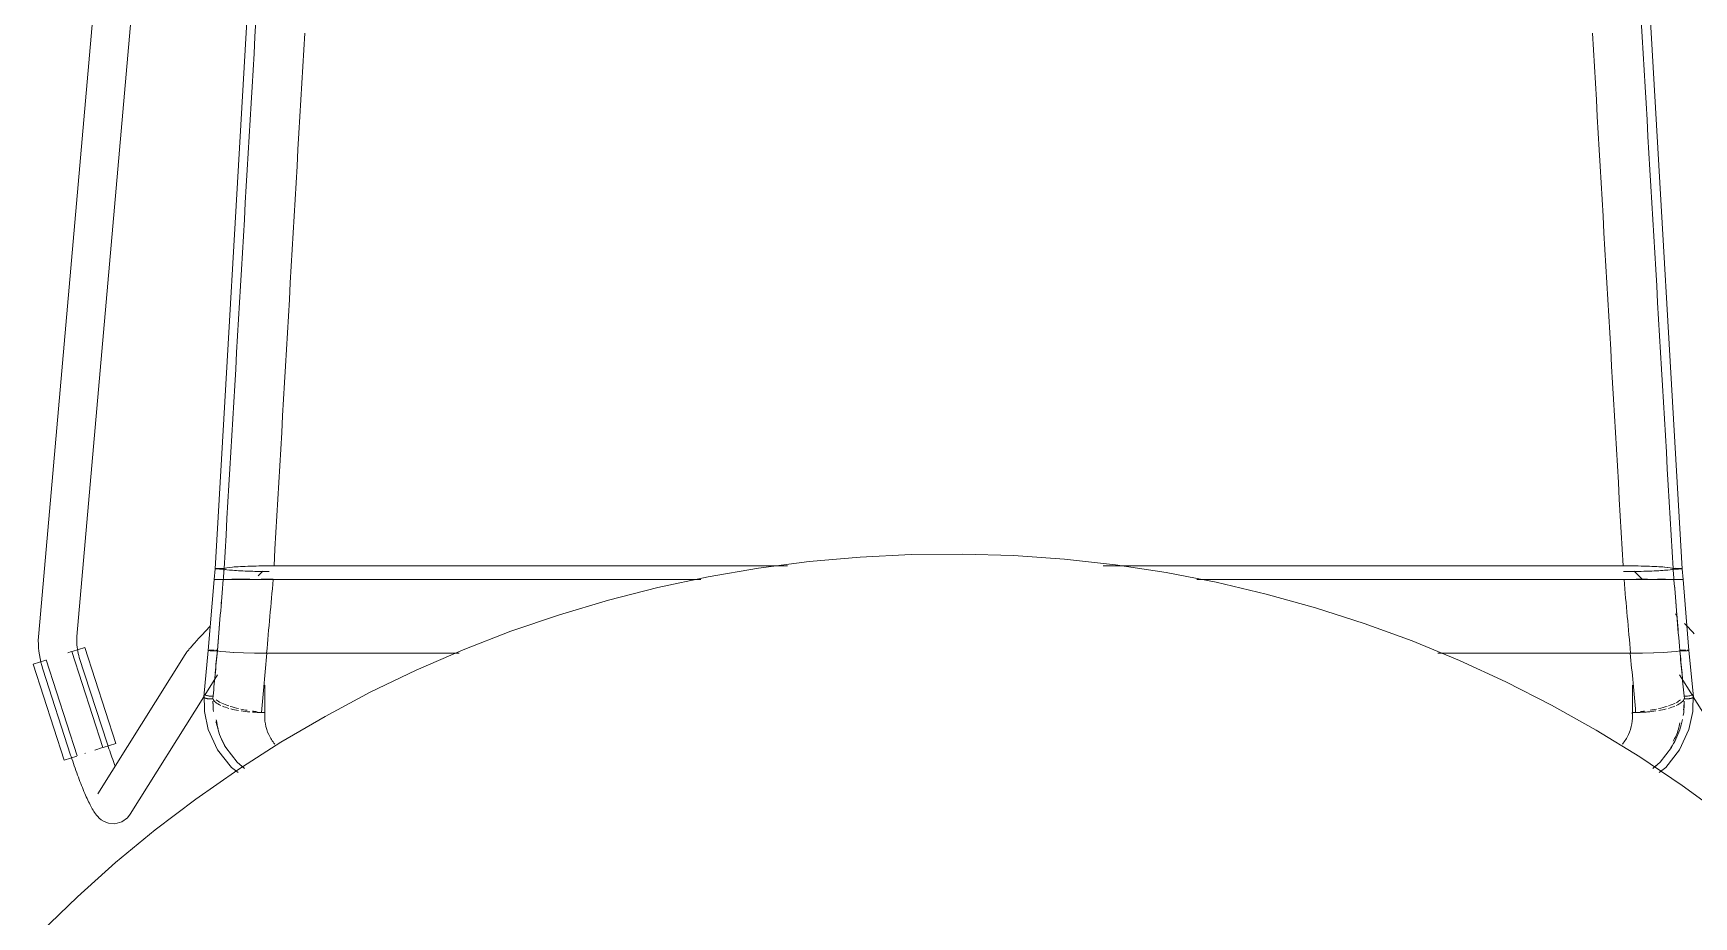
# Model space of a CAD drawing. Header units: millimetres. Extents: x 155927 to 295199, y -4084 to 97293.
# Drawn here: x 211226 to 211745, y 12593 to 12869 of the extents above; entities that cross this region are included whole.
import ezdxf

# ---------------------------------------------------------------- set-up
doc = ezdxf.new("R2010")
doc.units = ezdxf.units.MM
doc.header["$MEASUREMENT"] = 0
doc.layers.add('I-FURN', color=8, linetype='CONTINUOUS', lineweight=9)

msp = doc.modelspace()

# ---------------------------------------------------------------- linework, layer by layer
at = {"layer": 'I-FURN'}
for p, q in [((211266.73, 13124.65), (211227.78, 12681.33)), ((211239.74, 12680.28), (211277.03, 13104.78)), ((211302.21, 13033.36), (211282.93, 12701.45)), ((211722.45, 13033.36), (211741.74, 12701.45)), ((211294.03, 12702.24), (211290.9, 12702.12)), ((211297.6, 12702.32), (211294.03, 12702.24)), ((211301.38, 12702.35), (211297.6, 12702.32)), ((211461.95, 12702.35), (211301.38, 12702.35)), ((211301.38, 12702.35), (211461.95, 12702.35)), ((211468.74, 12703.66), (211452.87, 12701.6)), ((211484.67, 12705.08), (211468.74, 12703.66)), ((211500.65, 12705.87), (211484.67, 12705.08)), ((211516.65, 12706.02), (211500.65, 12705.87)), ((211532.64, 12705.53), (211516.65, 12706.02)), ((211548.6, 12704.39), (211532.64, 12705.53)), ((211564.5, 12702.62), (211548.6, 12704.39)), ((211723.28, 12702.35), (211560.69, 12702.35)), ((211560.69, 12702.35), (211723.28, 12702.35)), ((211580.32, 12700.22), (211564.5, 12702.62)), ((211727.07, 12702.32), (211723.28, 12702.35)), ((211730.63, 12702.24), (211727.07, 12702.32)), ((211733.76, 12702.12), (211730.63, 12702.24)), ((211282.65, 12698.09), (211280.83, 12675.89)), ((211282.72, 12698.09), (211282.65, 12698.09)), ((211282.65, 12698.09), (211282.72, 12698.09)), ((211282.66, 12698.09), (211282.92, 12701.45)), ((211282.72, 12698.09), (211282.66, 12698.09)), ((211282.66, 12698.09), (211282.72, 12698.09)), ((211283.2, 12698.09), (211282.91, 12698.09)), ((211282.91, 12698.09), (211283.2, 12698.09)), ((211282.99, 12701.48), (211282.93, 12701.45)), ((211282.93, 12701.45), (211283, 12701.42)), ((211283.18, 12701.51), (211282.99, 12701.48)), ((211283, 12701.42), (211283.18, 12701.4)), ((211283.47, 12701.53), (211283.18, 12701.51)), ((211283.18, 12701.4), (211283.48, 12701.37)), ((211283.59, 12698.1), (211283.2, 12698.1)), ((211283.58, 12698.09), (211283.2, 12698.09)), ((211283.2, 12698.09), (211283.58, 12698.09)), ((211283.21, 12698.1), (211283.59, 12698.1)), ((211283.85, 12701.55), (211283.47, 12701.53)), ((211283.48, 12701.37), (211283.86, 12701.36)), ((211284.04, 12698.09), (211283.58, 12698.09)), ((211283.58, 12698.09), (211284.03, 12698.09)), ((211283.59, 12698.1), (211284.04, 12698.1)), ((211284.04, 12698.1), (211283.59, 12698.1)), ((211284.31, 12701.56), (211283.85, 12701.55)), ((211283.86, 12701.36), (211284.31, 12701.35)), ((211284.03, 12698.09), (211284.52, 12698.08)), ((211284.04, 12698.1), (211284.53, 12698.1)), ((211284.53, 12698.1), (211284.04, 12698.1)), ((211284.53, 12698.08), (211284.04, 12698.09)), ((211284.8, 12701.56), (211284.31, 12701.56)), ((211284.31, 12701.35), (211284.8, 12701.34)), ((211284.52, 12698.08), (211285.02, 12698.08)), ((211284.53, 12698.1), (211285.03, 12698.1)), ((211285.03, 12698.1), (211284.53, 12698.1)), ((211285.02, 12698.08), (211284.53, 12698.08)), ((211285.29, 12701.56), (211284.8, 12701.56)), ((211284.8, 12701.34), (211285.3, 12701.34)), ((211285.49, 12698.09), (211285.02, 12698.08)), ((211285.02, 12698.08), (211285.49, 12698.09)), ((211285.03, 12698.1), (211285.5, 12698.1)), ((211285.5, 12698.1), (211285.03, 12698.1)), ((211285.76, 12701.55), (211285.29, 12701.56)), ((211285.3, 12701.34), (211285.77, 12701.35)), ((211286.38, 12698.07), (211285.49, 12698.09)), ((211285.49, 12698.09), (211286.38, 12698.07)), ((211286.65, 12701.76), (211285.76, 12701.55)), ((211285.77, 12701.35), (211286.67, 12701.14)), ((211288.12, 12698.06), (211286.38, 12698.07)), ((211286.38, 12698.07), (211288.12, 12698.06)), ((211288.14, 12698.13), (211286.39, 12698.11)), ((211286.4, 12698.11), (211288.15, 12698.13)), ((211288.4, 12701.95), (211286.65, 12701.76)), ((211286.67, 12701.14), (211288.42, 12700.95)), ((211288.12, 12698.06), (211290.63, 12698.05)), ((211290.63, 12698.05), (211288.13, 12698.06)), ((211290.64, 12698.14), (211288.14, 12698.13)), ((211288.15, 12698.13), (211290.65, 12698.14)), ((211290.9, 12702.12), (211288.4, 12701.95)), ((211288.42, 12700.95), (211290.92, 12700.79)), ((211293.76, 12698.04), (211290.63, 12698.05)), ((211290.63, 12698.05), (211293.76, 12698.04)), ((211293.77, 12698.15), (211290.64, 12698.14)), ((211290.65, 12698.14), (211293.77, 12698.15)), ((211290.92, 12700.79), (211294.04, 12700.66)), ((211297.33, 12698.03), (211293.76, 12698.04)), ((211293.76, 12698.04), (211297.33, 12698.03)), ((211294.04, 12700.66), (211297.59, 12700.59)), ((211297.89, 12700.7), (211296.42, 12699.18)), ((211301.1, 12698.16), (211297.32, 12698.15)), ((211297.33, 12698.15), (211301.1, 12698.16)), ((211301.12, 12698.03), (211297.33, 12698.03)), ((211297.33, 12698.03), (211301.12, 12698.03)), ((211297.59, 12700.59), (211299.84, 12700.56)), ((211434.86, 12698.03), (211301.12, 12698.03)), ((211301.12, 12698.03), (211434.86, 12698.03)), ((211437.1, 12698.9), (211421.45, 12695.58)), ((211452.87, 12701.6), (211437.1, 12698.9)), ((211596.03, 12697.19), (211580.32, 12700.22)), ((211723.55, 12698.03), (211589.91, 12698.03)), ((211589.91, 12698.03), (211723.55, 12698.03)), ((211611.6, 12693.53), (211596.03, 12697.19)), ((211723.39, 12700.56), (211727.08, 12700.59)), ((211727.33, 12698.03), (211723.55, 12698.03)), ((211723.55, 12698.03), (211727.34, 12698.03)), ((211729.34, 12698.03), (211726.77, 12700.7)), ((211727.08, 12700.59), (211730.63, 12700.66)), ((211727.34, 12698.15), (211730.89, 12698.15)), ((211730.9, 12698.15), (211727.34, 12698.15)), ((211730.9, 12698.04), (211727.34, 12698.03)), ((211727.34, 12698.03), (211730.9, 12698.04)), ((211730.63, 12700.66), (211733.75, 12700.79)), ((211734.03, 12698.05), (211730.9, 12698.04)), ((211730.9, 12698.04), (211734.04, 12698.05)), ((211733.75, 12700.79), (211736.24, 12700.95)), ((211736.26, 12701.95), (211733.76, 12702.12)), ((211734.02, 12698.14), (211736.52, 12698.13)), ((211736.52, 12698.13), (211734.02, 12698.14)), ((211736.54, 12698.06), (211734.04, 12698.05)), ((211734.04, 12698.05), (211736.54, 12698.06)), ((211736.24, 12700.95), (211737.99, 12701.14)), ((211738.01, 12701.76), (211736.26, 12701.95)), ((211736.52, 12698.13), (211738.27, 12698.11)), ((211738.27, 12698.11), (211736.52, 12698.13)), ((211738.28, 12698.07), (211736.54, 12698.06)), ((211736.54, 12698.06), (211738.29, 12698.07)), ((211737.99, 12701.14), (211738.9, 12701.35)), ((211738.9, 12701.55), (211738.01, 12701.76)), ((211739.17, 12698.09), (211738.28, 12698.07)), ((211738.29, 12698.07), (211739.17, 12698.09)), ((211739.37, 12701.56), (211738.9, 12701.55)), ((211738.9, 12701.35), (211739.36, 12701.34)), ((211739.17, 12698.1), (211739.64, 12698.1)), ((211739.64, 12698.1), (211739.17, 12698.1)), ((211739.64, 12698.08), (211739.17, 12698.09)), ((211739.17, 12698.09), (211739.65, 12698.08)), ((211739.36, 12701.34), (211739.86, 12701.34)), ((211739.87, 12701.56), (211739.37, 12701.56)), ((211739.64, 12698.1), (211740.13, 12698.1)), ((211740.14, 12698.1), (211739.64, 12698.1)), ((211740.14, 12698.08), (211739.64, 12698.08)), ((211739.65, 12698.08), (211740.14, 12698.08)), ((211739.86, 12701.34), (211740.35, 12701.35)), ((211740.36, 12701.56), (211739.87, 12701.56)), ((211740.13, 12698.1), (211740.62, 12698.1)), ((211740.63, 12698.1), (211740.14, 12698.1)), ((211740.63, 12698.09), (211740.14, 12698.08)), ((211740.14, 12698.08), (211740.63, 12698.09)), ((211740.35, 12701.35), (211740.8, 12701.36)), ((211740.81, 12701.55), (211740.36, 12701.56)), ((211740.62, 12698.1), (211741.07, 12698.1)), ((211741.08, 12698.1), (211740.63, 12698.1)), ((211741.08, 12698.09), (211740.63, 12698.09)), ((211740.63, 12698.09), (211741.08, 12698.09)), ((211740.8, 12701.36), (211741.19, 12701.37)), ((211741.19, 12701.53), (211740.81, 12701.55)), ((211741.07, 12698.1), (211741.46, 12698.1)), ((211741.46, 12698.1), (211741.08, 12698.1)), ((211741.46, 12698.09), (211741.08, 12698.09)), ((211741.08, 12698.09), (211741.47, 12698.09)), ((211741.48, 12701.51), (211741.19, 12701.53)), ((211741.19, 12701.37), (211741.48, 12701.4)), ((211741.46, 12698.1), (211741.75, 12698.1)), ((211741.76, 12698.1), (211741.46, 12698.1)), ((211741.76, 12698.09), (211741.46, 12698.09)), ((211741.47, 12698.09), (211741.76, 12698.09)), ((211741.67, 12701.48), (211741.48, 12701.51)), ((211741.48, 12701.4), (211741.67, 12701.42)), ((211741.74, 12701.45), (211741.67, 12701.48)), ((211741.67, 12701.42), (211741.74, 12701.45)), ((211742.01, 12698.09), (211741.74, 12701.45)), ((211741.75, 12698.1), (211741.94, 12698.09)), ((211741.95, 12698.09), (211741.76, 12698.1)), ((211741.94, 12698.09), (211741.76, 12698.09)), ((211741.76, 12698.09), (211741.95, 12698.09)), ((211741.94, 12698.09), (211742.01, 12698.09)), ((211742.01, 12698.09), (211741.94, 12698.09)), ((211741.95, 12698.09), (211742.01, 12698.09)), ((211742.01, 12698.09), (211741.95, 12698.09)), ((211742.01, 12698.09), (211743.84, 12675.89)), ((211421.45, 12695.58), (211405.95, 12691.63)), ((211627.02, 12689.25), (211611.6, 12693.53)), ((211390.61, 12687.07), (211375.47, 12681.9)), ((211405.95, 12691.63), (211390.61, 12687.07)), ((211642.25, 12684.36), (211627.02, 12689.25)), ((211740.11, 12686.85), (211739.63, 12687.35)), ((211279.18, 12681.14), (211279.59, 12681.57)), ((211279.59, 12681.57), (211280, 12682.02)), ((211280, 12682.02), (211280.42, 12682.47)), ((211280.42, 12682.47), (211280.85, 12682.93)), ((211280.85, 12682.93), (211281.29, 12683.4)), ((211375.47, 12681.9), (211360.55, 12676.13)), ((211657.28, 12678.86), (211642.25, 12684.36)), ((211742.92, 12683.88), (211742.47, 12684.36)), ((211743.37, 12683.4), (211742.92, 12683.88)), ((211743.81, 12682.93), (211743.37, 12683.4)), ((211744.24, 12682.47), (211743.81, 12682.93)), ((211744.67, 12682.02), (211744.24, 12682.47)), ((211745.08, 12681.57), (211744.67, 12682.02)), ((211745.48, 12681.14), (211745.08, 12681.57)), ((211227.7, 12680.19), (211227.67, 12679.05)), ((211227.67, 12679.05), (211227.69, 12677.9)), ((211227.69, 12677.9), (211227.75, 12676.76)), ((211227.78, 12681.33), (211227.7, 12680.19)), ((211227.75, 12676.76), (211227.85, 12675.63)), ((211238.3, 12675.59), (211240.27, 12676.23)), ((211239.67, 12678.93), (211239.69, 12679.59)), ((211239.68, 12678.26), (211239.67, 12678.93)), ((211239.72, 12677.6), (211239.68, 12678.26)), ((211239.69, 12679.59), (211239.73, 12680.25)), ((211239.78, 12676.94), (211239.72, 12677.6)), ((211239.73, 12680.25), (211239.73, 12680.28)), ((211239.87, 12676.29), (211239.78, 12676.94)), ((211239.98, 12675.63), (211239.87, 12676.29)), ((211240.27, 12676.23), (211242.22, 12676.86)), ((211251.91, 12646.85), (211242.22, 12676.86)), ((211274.69, 12676.11), (211274.89, 12676.35)), ((211274.89, 12676.35), (211275.11, 12676.6)), ((211275.11, 12676.6), (211275.34, 12676.87)), ((211275.34, 12676.87), (211275.58, 12677.15)), ((211275.58, 12677.15), (211275.84, 12677.44)), ((211275.84, 12677.44), (211276.11, 12677.75)), ((211276.11, 12677.75), (211276.4, 12678.08)), ((211276.4, 12678.08), (211276.7, 12678.41)), ((211276.7, 12678.41), (211277.01, 12678.76)), ((211277.01, 12678.76), (211277.34, 12679.13)), ((211277.34, 12679.13), (211277.69, 12679.51)), ((211277.69, 12679.51), (211278.04, 12679.9)), ((211278.04, 12679.9), (211278.41, 12680.3)), ((211278.41, 12680.3), (211278.79, 12680.71)), ((211278.79, 12680.71), (211279.18, 12681.14)), ((211672.07, 12672.76), (211657.28, 12678.86)), ((211226.07, 12671.64), (211228.02, 12672.27)), ((211235.76, 12641.64), (211226.07, 12671.64)), ((211227.85, 12675.63), (211228, 12674.49)), ((211228, 12674.49), (211228.2, 12673.37)), ((211228.02, 12672.27), (211229.99, 12672.91)), ((211228.2, 12673.37), (211228.44, 12672.25)), ((211228.44, 12672.25), (211228.72, 12671.15)), ((211228.72, 12671.15), (211229.05, 12670.05)), ((211239.8, 12642.94), (211230.11, 12672.95)), ((211236.92, 12675.15), (211238.08, 12675.52)), ((211238.18, 12675.56), (211247.87, 12645.55)), ((211240.12, 12674.99), (211239.98, 12675.63)), ((211240.29, 12674.35), (211240.12, 12674.99)), ((211240.48, 12673.71), (211240.29, 12674.35)), ((211249.19, 12646.9), (211240.48, 12673.71)), ((211273.58, 12674.62), (211246.27, 12631.04)), ((211273.58, 12674.62), (211273.79, 12674.95)), ((211273.79, 12674.95), (211273.97, 12675.21)), ((211273.97, 12675.21), (211274.15, 12675.44)), ((211274.15, 12675.44), (211274.32, 12675.66)), ((211274.32, 12675.66), (211274.5, 12675.88)), ((211274.5, 12675.88), (211274.69, 12676.11)), ((211280.82, 12675.89), (211279.4, 12661.4)), ((211280.89, 12675.92), (211280.82, 12675.89)), ((211280.82, 12675.89), (211280.89, 12675.87)), ((211280.83, 12675.89), (211280.89, 12675.92)), ((211280.9, 12675.87), (211280.83, 12675.89)), ((211281.08, 12675.94), (211280.89, 12675.92)), ((211280.89, 12675.92), (211281.08, 12675.94)), ((211280.89, 12675.87), (211281.08, 12675.84)), ((211281.37, 12675.96), (211281.08, 12675.94)), ((211281.08, 12675.94), (211281.37, 12675.96)), ((211281.08, 12675.84), (211281.38, 12675.82)), ((211281.38, 12675.82), (211281.09, 12675.84)), ((211281.75, 12675.98), (211281.37, 12675.96)), ((211281.37, 12675.96), (211281.75, 12675.98)), ((211281.38, 12675.82), (211281.76, 12675.8)), ((211281.77, 12675.8), (211281.38, 12675.82)), ((211282.2, 12675.99), (211281.75, 12675.98)), ((211281.75, 12675.98), (211282.2, 12675.99)), ((211281.76, 12675.8), (211282.21, 12675.79)), ((211282.22, 12675.79), (211281.77, 12675.8)), ((211282.69, 12675.99), (211282.2, 12675.99)), ((211282.2, 12675.99), (211282.7, 12675.99)), ((211282.21, 12675.79), (211282.71, 12675.79)), ((211282.71, 12675.79), (211282.22, 12675.79)), ((211282.71, 12675.79), (211283.2, 12675.79)), ((211283.21, 12675.79), (211282.71, 12675.79)), ((211283.66, 12675.98), (211283.19, 12675.99)), ((211283.19, 12675.99), (211283.66, 12675.98)), ((211283.2, 12675.79), (211283.67, 12675.8)), ((211283.68, 12675.8), (211283.21, 12675.79)), ((211283.67, 12675.8), (211284.57, 12675.61)), ((211284.56, 12675.61), (211283.68, 12675.8)), ((211286.28, 12675.43), (211284.56, 12675.61)), ((211284.57, 12675.61), (211286.3, 12675.43)), ((211288.74, 12675.28), (211286.3, 12675.43)), ((211286.3, 12675.43), (211288.78, 12675.28)), ((211291.81, 12675.16), (211288.78, 12675.28)), ((211288.78, 12675.28), (211291.88, 12675.16)), ((211295.32, 12675.09), (211291.88, 12675.16)), ((211291.88, 12675.16), (211295.31, 12675.09)), ((211295.41, 12675.09), (211299.17, 12675.06)), ((211299.05, 12675.06), (211295.41, 12675.09)), ((211299.17, 12675.06), (211359.29, 12675.06)), ((211359.29, 12675.06), (211299.17, 12675.06)), ((211360.55, 12676.13), (211345.87, 12669.76)), ((211665.37, 12675.06), (211725.49, 12675.06)), ((211725.49, 12675.06), (211665.37, 12675.06)), ((211686.61, 12666.08), (211672.07, 12672.76)), ((211725.49, 12675.06), (211729.25, 12675.09)), ((211729.25, 12675.09), (211725.61, 12675.06)), ((211729.25, 12675.09), (211732.79, 12675.16)), ((211732.79, 12675.16), (211729.35, 12675.09)), ((211732.79, 12675.16), (211735.88, 12675.28)), ((211735.89, 12675.28), (211732.85, 12675.16)), ((211735.88, 12675.28), (211738.36, 12675.43)), ((211738.37, 12675.43), (211735.93, 12675.28)), ((211738.36, 12675.43), (211740.1, 12675.61)), ((211740.1, 12675.61), (211738.38, 12675.43)), ((211740.99, 12675.8), (211740.1, 12675.61)), ((211740.1, 12675.61), (211740.99, 12675.8)), ((211740.99, 12675.8), (211741.46, 12675.79)), ((211741.46, 12675.79), (211740.99, 12675.8)), ((211741.47, 12675.99), (211741, 12675.98)), ((211741, 12675.98), (211741.47, 12675.99)), ((211741.46, 12675.79), (211741.96, 12675.79)), ((211741.95, 12675.79), (211741.46, 12675.79)), ((211741.97, 12675.99), (211741.47, 12675.99)), ((211741.47, 12675.99), (211741.97, 12675.99)), ((211742.44, 12675.79), (211741.95, 12675.79)), ((211741.96, 12675.79), (211742.45, 12675.79)), ((211742.46, 12675.99), (211741.97, 12675.99)), ((211741.97, 12675.99), (211742.46, 12675.99)), ((211742.9, 12675.8), (211742.44, 12675.79)), ((211742.45, 12675.79), (211742.9, 12675.8)), ((211742.91, 12675.98), (211742.46, 12675.99)), ((211742.46, 12675.99), (211742.91, 12675.98)), ((211742.9, 12675.8), (211743.29, 12675.82)), ((211743.28, 12675.82), (211742.9, 12675.8)), ((211743.58, 12675.84), (211743.28, 12675.82)), ((211743.29, 12675.96), (211743.59, 12675.94)), ((211743.29, 12675.82), (211743.58, 12675.84)), ((211743.59, 12675.94), (211743.3, 12675.96)), ((211743.58, 12675.84), (211743.77, 12675.87)), ((211743.78, 12675.92), (211743.59, 12675.94)), ((211743.59, 12675.94), (211743.77, 12675.92)), ((211743.77, 12675.92), (211743.84, 12675.89)), ((211743.84, 12675.89), (211743.77, 12675.87)), ((211743.77, 12675.87), (211743.84, 12675.89)), ((211743.84, 12675.89), (211743.78, 12675.92)), ((211743.84, 12675.89), (211745.26, 12661.4)), ((211229.05, 12670.05), (211229.07, 12670.01)), ((211229.07, 12670.01), (211237.78, 12643.19)), ((211279.76, 12661.9), (211283.74, 12668.25)), ((211345.87, 12669.76), (211331.46, 12662.81)), ((211700.86, 12658.82), (211686.61, 12666.08)), ((211740.92, 12668.25), (211744.96, 12661.81)), ((211256.44, 12624.67), (211279.47, 12661.43)), ((211279.61, 12656.83), (211279.52, 12662.29)), ((211298.47, 12665.02), (211298.47, 12655.27)), ((211331.46, 12662.81), (211317.34, 12655.29)), ((211726.2, 12655.27), (211726.2, 12665.02)), ((211745.05, 12656.83), (211745.14, 12662.29)), ((211745.19, 12661.43), (211768.23, 12624.67)), ((211280.83, 12651.18), (211279.61, 12656.83)), ((211298.52, 12656.51), (211297.48, 12656.51)), ((211714.82, 12651), (211700.86, 12658.82)), ((211727.19, 12656.51), (211726.14, 12656.51)), ((211743.84, 12651.18), (211745.05, 12656.83)), ((211283.73, 12644.87), (211280.83, 12651.18)), ((211317.34, 12655.29), (211303.53, 12647.22)), ((211728.45, 12642.63), (211714.82, 12651)), ((211740.94, 12644.87), (211743.84, 12651.18)), ((211245.29, 12644.72), (211247.77, 12645.52)), ((211249.96, 12646.22), (211247.99, 12645.59)), ((211249.3, 12646.57), (211249.19, 12646.9)), ((211249.53, 12645.88), (211249.3, 12646.57)), ((211249.76, 12645.19), (211249.53, 12645.88)), ((211249.99, 12644.51), (211249.76, 12645.19)), ((211251.91, 12646.85), (211249.96, 12646.22)), ((211286.3, 12645.58), (211284.39, 12649.27)), ((211289.8, 12641.01), (211286.3, 12645.58)), ((211303.53, 12647.22), (211290.05, 12638.59)), ((211734.87, 12641.01), (211738.36, 12645.58)), ((211738.36, 12645.58), (211740.27, 12649.27)), ((211237.71, 12642.27), (211235.76, 12641.64)), ((211239.68, 12642.9), (211237.71, 12642.27)), ((211237.93, 12642.74), (211237.78, 12643.19)), ((211238.17, 12642), (211237.93, 12642.74)), ((211238.42, 12641.26), (211238.17, 12642)), ((211238.67, 12640.53), (211238.42, 12641.26)), ((211238.92, 12639.8), (211238.67, 12640.53)), ((211242.23, 12643.73), (211242.4, 12643.78)), ((211250.22, 12643.83), (211249.99, 12644.51)), ((211250.46, 12643.15), (211250.22, 12643.83)), ((211250.69, 12642.49), (211250.46, 12643.15)), ((211250.93, 12641.83), (211250.69, 12642.49)), ((211251.17, 12641.18), (211250.93, 12641.83)), ((211251.4, 12640.55), (211251.17, 12641.18)), ((211251.63, 12639.93), (211251.4, 12640.55)), ((211288.06, 12639.34), (211283.73, 12644.87)), ((211292.14, 12639.04), (211289.8, 12641.01)), ((211741.74, 12633.72), (211728.45, 12642.63)), ((211732.52, 12639.04), (211734.87, 12641.01)), ((211736.6, 12639.34), (211740.94, 12644.87)), ((211239.17, 12639.08), (211238.92, 12639.8)), ((211239.43, 12638.36), (211239.17, 12639.08)), ((211239.68, 12637.65), (211239.43, 12638.36)), ((211239.93, 12636.96), (211239.68, 12637.65)), ((211240.19, 12636.27), (211239.93, 12636.96)), ((211240.44, 12635.59), (211240.19, 12636.27)), ((211240.7, 12634.92), (211240.44, 12635.59)), ((211240.95, 12634.27), (211240.7, 12634.92)), ((211290.05, 12638.59), (211276.93, 12629.44)), ((211290.12, 12637.7), (211288.06, 12639.34)), ((211734.55, 12637.7), (211736.6, 12639.34)), ((211241.2, 12633.63), (211240.95, 12634.27)), ((211241.45, 12633.01), (211241.2, 12633.63)), ((211241.7, 12632.39), (211241.45, 12633.01)), ((211241.95, 12631.8), (211241.7, 12632.39)), ((211242.2, 12631.22), (211241.95, 12631.8)), ((211242.44, 12630.66), (211242.2, 12631.22)), ((211242.68, 12630.11), (211242.44, 12630.66)), ((211242.92, 12629.59), (211242.68, 12630.11)), ((211243.15, 12629.08), (211242.92, 12629.59)), ((211754.66, 12624.28), (211741.74, 12633.72)), ((211243.38, 12628.59), (211243.15, 12629.08)), ((211243.62, 12628.11), (211243.38, 12628.59)), ((211243.84, 12627.66), (211243.62, 12628.11)), ((211244.07, 12627.22), (211243.84, 12627.66)), ((211244.3, 12626.79), (211244.07, 12627.22)), ((211244.53, 12626.38), (211244.3, 12626.79)), ((211244.77, 12625.98), (211244.53, 12626.38)), ((211245.01, 12625.59), (211244.77, 12625.98)), ((211245.27, 12625.2), (211245.01, 12625.59)), ((211245.54, 12624.81), (211245.27, 12625.2)), ((211245.86, 12624.41), (211245.54, 12624.81)), ((211246.23, 12623.98), (211245.86, 12624.41)), ((211255.55, 12623.55), (211256.44, 12624.67)), ((211276.93, 12629.44), (211264.19, 12619.77)), ((211246.69, 12623.52), (211246.23, 12623.98)), ((211247.32, 12623), (211246.69, 12623.52)), ((211248.23, 12622.43), (211247.32, 12623)), ((211249.61, 12621.91), (211248.23, 12622.43)), ((211251.59, 12621.74), (211249.61, 12621.91)), ((211253.81, 12622.32), (211251.59, 12621.74)), ((211264.19, 12619.77), (211251.84, 12609.59)), ((211255.55, 12623.55), (211253.81, 12622.32)), ((211251.84, 12609.59), (211239.91, 12598.93)), ((211239.91, 12598.93), (211228.42, 12587.81))]:
    msp.add_line(p, q, dxfattribs=at)
for points in [[(211285.76, 12701.55), (211288.98, 12756.96), (211295.42, 12867.72), (211301.86, 12978.31), (211305.08, 13033.55)], [(211738.9, 12701.55), (211735.68, 12756.96), (211729.24, 12867.72), (211722.8, 12978.31), (211719.58, 13033.55)], [(211301.38, 12702.35), (211304.58, 12757.87), (211307.77, 12813.4), (211310.97, 12868.84)], [(211713.7, 12868.84), (211716.89, 12813.38), (211720.09, 12757.87), (211723.28, 12702.35)], [(211285.77, 12701.35), (211285.17, 12701.34), (211283.67, 12701.34), (211282.92, 12701.41), (211282.92, 12701.45)], [(211283.68, 12675.8), (211283.98, 12679.51), (211284.58, 12686.93), (211285.19, 12694.37), (211285.49, 12698.09)], [(211285.76, 12701.55), (211285.72, 12700.97), (211285.63, 12699.82), (211285.54, 12698.66), (211285.49, 12698.09)], [(211285.77, 12701.35), (211285.72, 12700.81), (211285.63, 12699.73), (211285.54, 12698.64), (211285.5, 12698.1)], [(211300.09, 12686.54), (211300.43, 12690.37), (211300.77, 12694.2), (211301.12, 12698.03)], [(211723.55, 12698.03), (211723.89, 12694.2), (211724.24, 12690.36), (211724.58, 12686.54)], [(211738.9, 12701.55), (211738.95, 12700.97), (211739.04, 12699.82), (211739.13, 12698.66), (211739.17, 12698.09)], [(211738.9, 12701.35), (211738.94, 12700.81), (211739.03, 12699.73), (211739.12, 12698.64), (211739.17, 12698.1)], [(211740.99, 12675.8), (211740.68, 12679.51), (211740.08, 12686.93), (211739.48, 12694.37), (211739.17, 12698.09)], [(211283.66, 12675.98), (211283.97, 12679.63), (211284.27, 12683.28), (211284.57, 12686.93)], [(211284.87, 12690.55), (211284.91, 12690.96), (211284.94, 12691.37), (211284.97, 12691.78)], [(211299.05, 12675.06), (211299.4, 12678.88), (211299.74, 12682.71), (211300.09, 12686.54)], [(211724.58, 12686.54), (211724.92, 12682.71), (211725.27, 12678.88), (211725.61, 12675.06)], [(211283.67, 12675.8), (211283.43, 12673.27), (211282.96, 12668.24), (211282.48, 12663.29), (211282.24, 12660.84)], [(211283.66, 12675.98), (211283.43, 12673.61), (211283.19, 12671.25), (211282.96, 12668.9)], [(211299.17, 12675.06), (211298.87, 12671.93), (211298.28, 12665.68), (211297.73, 12659.54), (211297.48, 12656.51)], [(211725.49, 12675.06), (211725.8, 12671.93), (211726.39, 12665.68), (211726.93, 12659.54), (211727.19, 12656.51)], [(211740.99, 12675.8), (211741.23, 12673.27), (211741.71, 12668.24), (211742.19, 12663.29), (211742.43, 12660.84)], [(211741.02, 12675.8), (211741.25, 12673.49), (211741.48, 12671.17), (211741.71, 12668.9)], [(211279.59, 12662.15), (211279.63, 12662.1), (211279.75, 12662.01), (211280.05, 12661.88), (211280.43, 12661.76), (211280.89, 12661.67), (211281.38, 12661.6), (211281.88, 12661.57), (211282.19, 12661.57), (211282.34, 12661.58)], [(211284.79, 12658.68), (211284.09, 12659), (211282.95, 12659.7), (211282.38, 12660.45), (211282.24, 12660.84)], [(211282.28, 12660.01), (211282.29, 12659.36), (211282.33, 12658.71), (211282.39, 12658.07)], [(211282.42, 12656.85), (211282.33, 12657.66), (211282.32, 12658.49), (211282.32, 12659.31)], [(211283.25, 12660.49), (211283.66, 12660.17), (211284.18, 12659.84), (211284.82, 12659.53)], [(211285.07, 12659.42), (211285.7, 12659.12), (211286.45, 12658.84), (211287.26, 12658.58)], [(211287.22, 12657.79), (211286.49, 12658), (211285.85, 12658.23), (211285.25, 12658.48)], [(211287.69, 12658.42), (211288.49, 12658.17), (211289.37, 12657.95), (211290.29, 12657.73)], [(211290.27, 12657.11), (211289.43, 12657.25), (211288.62, 12657.42), (211287.88, 12657.61)], [(211290.95, 12657.58), (211291.59, 12657.44), (211292.26, 12657.3), (211292.94, 12657.18)], [(211293.76, 12656.68), (211292.85, 12656.75), (211291.97, 12656.85), (211291.12, 12656.98)], [(211294.64, 12656.93), (211295.11, 12656.86), (211295.59, 12656.81), (211296.07, 12656.76)], [(211297.48, 12656.51), (211296.52, 12656.52), (211295.59, 12656.55), (211294.68, 12656.61)], [(211298.47, 12654.99), (211298.46, 12655.5), (211298.48, 12656), (211298.52, 12656.51)], [(211726.14, 12656.51), (211726.19, 12656), (211726.21, 12655.49), (211726.2, 12654.99)], [(211729.97, 12656.61), (211729.06, 12656.55), (211728.14, 12656.52), (211727.19, 12656.51)], [(211728.6, 12656.74), (211729.08, 12656.8), (211729.55, 12656.86), (211730.01, 12656.93)], [(211731.71, 12657.19), (211732.4, 12657.31), (211733.05, 12657.44), (211733.72, 12657.58)], [(211734.38, 12657.72), (211735.3, 12657.94), (211736.24, 12658.17), (211737.09, 12658.42)], [(211736.77, 12657.61), (211736.03, 12657.42), (211735.23, 12657.26), (211734.39, 12657.11)], [(211737.42, 12658.57), (211738.23, 12658.84), (211739.04, 12659.12), (211739.6, 12659.42)], [(211739.43, 12658.48), (211738.84, 12658.23), (211738.18, 12657.99), (211737.44, 12657.79)], [(211739.84, 12659.53), (211740.48, 12659.84), (211740.87, 12660.16), (211741.2, 12660.49)], [(211742.39, 12659.31), (211742.38, 12658.05), (211742.28, 12656.79), (211742.1, 12655.55)], [(211742.2, 12657.33), (211742.31, 12658.22), (211742.32, 12659.12), (211742.32, 12660.02)], [(211283.21, 12653.6), (211283.41, 12652.87), (211283.64, 12652.16), (211283.91, 12651.45)], [(211733.93, 12640.18), (211733.5, 12639.77), (211733.05, 12639.38), (211732.58, 12639)]]:
    msp.add_open_spline(points, degree=3, dxfattribs=at)
for points, knots in [([(211285.76, 12701.55), (211286.04, 12701.7), (211287.43, 12701.9), (211290.79, 12702.13), (211293.95, 12702.25), (211297.56, 12702.33), (211300.11, 12702.35), (211301.38, 12702.35)], [-1, -1, -1, -1, -0.666667, -0.5, -0.333333, -0.166667, 0, 0, 0, 0]), ([(211723.28, 12702.35), (211724.56, 12702.35), (211727.11, 12702.33), (211730.71, 12702.25), (211733.88, 12702.13), (211737.24, 12701.9), (211738.63, 12701.7), (211738.9, 12701.55)], [-1, -1, -1, -1, -0.833333, -0.666667, -0.5, -0.333333, 0, 0, 0, 0]), ([(211282.92, 12701.45), (211282.92, 12701.47), (211283.06, 12701.5), (211283.45, 12701.53), (211283.84, 12701.55), (211284.3, 12701.56), (211284.79, 12701.56), (211285.29, 12701.56), (211285.61, 12701.56), (211285.76, 12701.55)], [-0.498493, -0.498493, -0.498493, -0.498493, -0.375, -0.3125, -0.25, -0.1875, -0.125, -0.0625, 0, 0, 0, 0]), ([(211299.84, 12700.56), (211297.82, 12700.57), (211294.59, 12700.63), (211290.8, 12700.78), (211287.45, 12701), (211286.06, 12701.21), (211285.77, 12701.35)], [-0.9335619, -0.9335619, -0.9335619, -0.9335619, -0.6666667, -0.5, -0.3333333, 0, 0, 0, 0]), ([(211738.9, 12701.35), (211738.61, 12701.21), (211737.21, 12701), (211733.86, 12700.78), (211730.71, 12700.66), (211727.15, 12700.58), (211724.64, 12700.56), (211723.39, 12700.56)], [-1, -1, -1, -1, -0.6666667, -0.5, -0.3333333, -0.1666667, -0.003964, -0.003964, -0.003964, -0.003964]), ([(211738.9, 12701.55), (211739.13, 12701.56), (211739.62, 12701.57), (211740.25, 12701.56), (211740.71, 12701.55), (211741.13, 12701.53), (211741.58, 12701.5), (211741.74, 12701.47), (211741.74, 12701.45)], [-1, -1, -1, -1, -0.90625, -0.8125, -0.765625, -0.71875, -0.625, -0.501507, -0.501507, -0.501507, -0.501507]), ([(211741.74, 12701.45), (211741.74, 12701.43), (211741.6, 12701.4), (211741.2, 12701.37), (211740.82, 12701.36), (211740.36, 12701.34), (211739.86, 12701.34), (211739.36, 12701.34), (211739.04, 12701.35), (211738.9, 12701.35)], [-0.5, -0.5, -0.5, -0.5, -0.375, -0.3125, -0.25, -0.1875, -0.125, -0.0625, 0, 0, 0, 0]), ([(211740.49, 12682.09), (211740.36, 12683.74), (211739.92, 12689.07), (211739.47, 12694.41), (211739.17, 12698.1)], [0.2766114, 0.2766114, 0.2766114, 0.2766114, 0.5, 1, 1, 1, 1]), ([(211279.74, 12661.05), (211279.69, 12661.07), (211279.57, 12661.14), (211279.48, 12661.21), (211279.45, 12661.25)], [0.35436501, 0.35436501, 0.35436501, 0.35436501, 0.38888889, 0.44444444, 0.44444444, 0.44444444, 0.44444444]), ([(211282.24, 12660.84), (211282.1, 12660.82), (211281.81, 12660.79), (211281.39, 12660.78), (211281.01, 12660.79), (211280.72, 12660.81), (211280.45, 12660.84), (211280.2, 12660.89), (211279.98, 12660.96), (211279.88, 12660.99), (211279.83, 12661.01)], [0, 0, 0, 0, 0.0555556, 0.1111111, 0.1666667, 0.1944444, 0.2222222, 0.2777778, 0.3055556, 0.3333333, 0.3333333, 0.3333333, 0.3333333]), ([(211742.43, 12660.84), (211742.28, 12660.45), (211741.72, 12659.71), (211740.59, 12659.01), (211739.91, 12658.69)], [0, 0, 0, 0, 0.1666667, 0.3309695, 0.3309695, 0.3309695, 0.3309695]), ([(211742.32, 12661.58), (211742.55, 12661.57), (211743.03, 12661.57), (211743.79, 12661.66), (211744.45, 12661.81), (211744.88, 12661.99), (211745.04, 12662.1), (211745.08, 12662.15)], [-1, -1, -1, -1, -0.90625, -0.8125, -0.71875, -0.625, -0.5625, -0.5625, -0.5625, -0.5625]), ([(211745.21, 12661.25), (211745.2, 12661.23), (211745.15, 12661.18), (211745.04, 12661.11), (211744.85, 12661.01), (211744.53, 12660.9), (211744.14, 12660.83), (211743.78, 12660.8), (211743.4, 12660.78), (211742.96, 12660.78), (211742.6, 12660.82), (211742.43, 12660.84)], [0.5555556, 0.5555556, 0.5555556, 0.5555556, 0.5833333, 0.6180556, 0.6527778, 0.7222222, 0.7916667, 0.8263889, 0.8611111, 0.9305556, 1, 1, 1, 1]), ([(211301.63, 12646.62), (211300.87, 12647.52), (211298.94, 12650.52), (211298.31, 12654.12), (211298.52, 12656.51)], [0.5, 0.5, 0.5, 0.5, 0.6666667, 1, 1, 1, 1]), ([(211726.14, 12656.51), (211726.36, 12654.12), (211725.73, 12650.52), (211723.8, 12647.52), (211723.03, 12646.62)], [0, 0, 0, 0, 0.3333333, 0.5, 0.5, 0.5, 0.5]), ([(211733.54, 12656.98), (211732.69, 12656.85), (211731.54, 12656.71), (211730.32, 12656.64), (211730.02, 12656.63)], [0.7086869, 0.7086869, 0.7086869, 0.7086869, 0.8333333, 0.873096, 0.873096, 0.873096, 0.873096]), ([(211286.31, 12645.6), (211285.79, 12646.42), (211284.21, 12649.14), (211283.62, 12652.13), (211283.33, 12654.23)], [-0.4024189, -0.4024189, -0.4024189, -0.4024189, -0.3333333, -0.1789981, -0.1789981, -0.1789981, -0.1789981]), ([(211741.85, 12654.27), (211741.41, 12652.15), (211740.4, 12649.07), (211738.76, 12646.31), (211738.18, 12645.44)], [0.1763318, 0.1763318, 0.1763318, 0.1763318, 0.3333333, 0.408557, 0.408557, 0.408557, 0.408557]), ([(211738.9, 12647.5), (211739.23, 12648.09), (211740.26, 12649.94), (211740.75, 12651.92), (211740.98, 12653.3)], [0.6175454, 0.6175454, 0.6175454, 0.6175454, 0.6666667, 0.7702374, 0.7702374, 0.7702374, 0.7702374])]:
    msp.add_open_spline(points, degree=3, knots=knots, dxfattribs=at)

doc.saveas('drawing.dxf')
